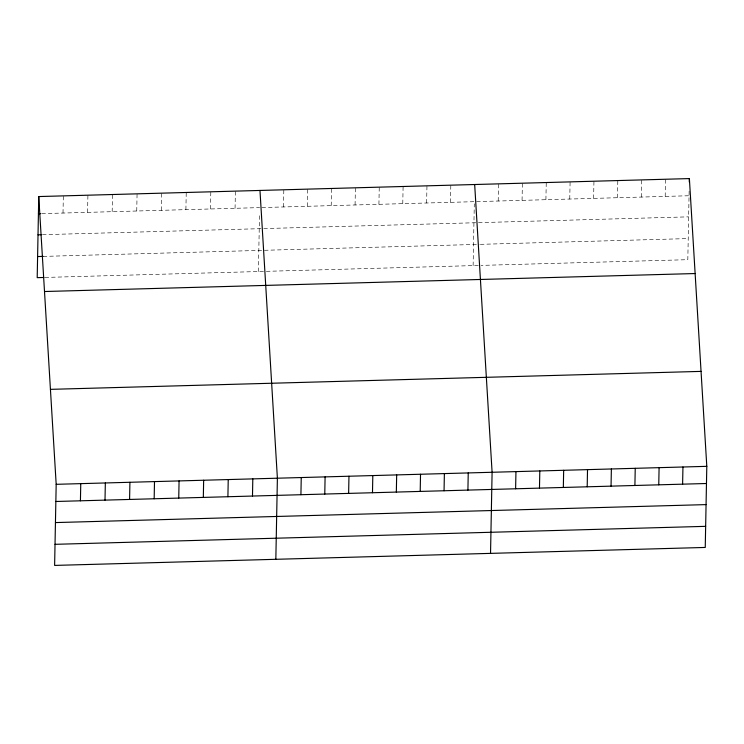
<?xml version="1.0" encoding="UTF-8"?>
<svg xmlns="http://www.w3.org/2000/svg" width="744" height="744" viewBox="0 0 744 744"><rect width="100%" height="100%" fill="white"/><g stroke="black" fill="none" stroke-linecap="round" stroke-linejoin="round"><path stroke-width="0.56" stroke-dasharray="3.72 2.79" d="M63.008 213.044L63.333 195.877M87.587 212.365L87.913 195.198M112.167 211.687L112.493 194.519M136.747 211.008L137.073 193.84M161.318 210.329L161.653 193.161M185.898 209.65L186.233 192.482M210.478 208.971L210.812 191.803M235.058 208.292L235.392 191.124M258.41 271.541L259.517 213.947M283.492 206.953L283.827 189.785M307.346 206.293L307.681 189.134M331.21 205.632L331.536 188.474M355.065 204.972L355.39 187.814M378.919 204.321L379.245 187.153M402.774 203.661L403.108 186.493M426.628 203L426.963 185.833M450.483 202.34L450.817 185.172M473.119 265.617L474.3 203.791M498.201 201.02L498.526 183.861M522.056 200.359L522.381 183.201M545.91 199.708L546.245 182.54M569.764 199.048L570.099 181.88M593.619 198.388L593.954 181.22M617.483 197.727L617.808 180.56M641.337 197.067L641.663 179.899M665.192 196.407L665.517 179.248M689.139 191.171L687.819 259.684L481.07 265.394M41.776 213.63L259.637 207.613M261.907 207.548L474.347 201.68M476.616 201.615L689.046 195.746M42.492 234.695L262.641 228.613M263.776 228.585L477.341 222.689M478.485 222.651L688.646 216.848M43.189 256.401L479.201 244.358M480.336 244.33L688.228 238.582M45.021 277.438L265.227 271.355M266.361 271.327L479.926 265.422"/><path stroke-width="1.12" d="M38.753 196.555L56.181 484.316L54.619 565.412L705.247 547.445L706.8 466.339L689.381 178.588L38.753 196.555L37.2 277.661L43.905 277.475M80.426 500.805L80.761 483.637M105.006 500.126L105.341 482.958M129.586 499.447L129.921 482.279M154.166 498.768L154.501 481.601M178.746 498.089L179.072 480.922M203.326 497.411L203.651 480.243M227.906 496.732L228.231 479.564M252.486 496.053L252.811 478.885M275.838 559.302L277.391 478.206L259.972 190.445M300.92 494.714L301.246 477.546M324.775 494.053L325.1 476.885M348.629 493.393L348.964 476.225M372.484 492.733L372.818 475.574M396.338 492.072L396.673 474.914M420.202 491.412L420.527 474.254M444.056 490.761L444.382 473.593M467.911 490.101L468.236 472.933M490.538 553.369L492.1 472.273L474.672 184.512M515.62 488.78L515.955 471.612M539.474 488.12L539.809 470.952M563.338 487.459L563.664 470.301M587.193 486.799L587.518 469.641M611.047 486.148L611.373 468.98M634.902 485.488L635.236 468.32M658.756 484.828L659.091 467.66M682.611 484.167L682.946 467M689.307 182.02L689.381 178.588M38.428 213.723L40.66 213.658M38.018 234.825L41.376 234.732M37.609 256.559L43.189 256.401M44.51 291.518L695.129 273.541M50.434 389.354L701.053 371.386M56.181 484.316L706.8 466.339M55.846 501.484L706.475 483.507M55.447 522.576L706.065 504.609M55.028 544.32L705.647 526.343"/></g></svg>
